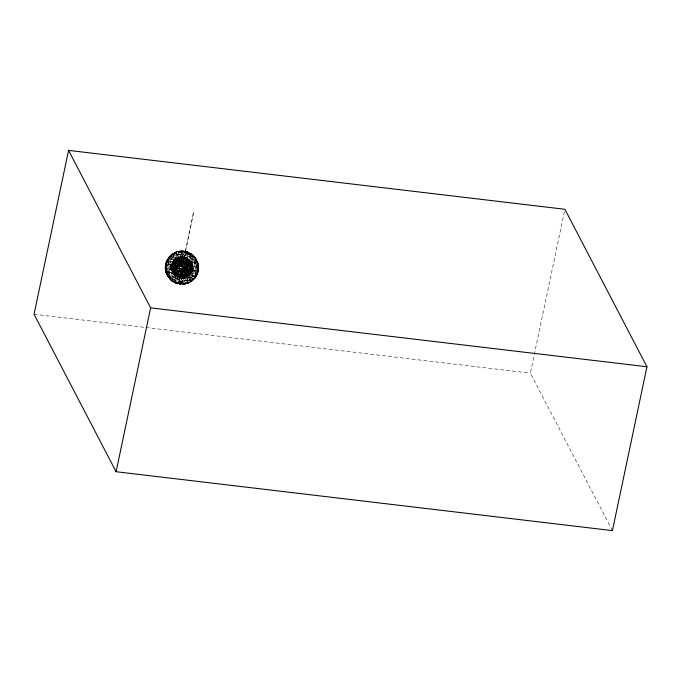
<?xml version="1.0" encoding="UTF-8"?>
<svg xmlns="http://www.w3.org/2000/svg" width="681" height="681" viewBox="0 0 681 681"><rect width="100%" height="100%" fill="white"/><g stroke="black" fill="none" stroke-linecap="round" stroke-linejoin="round"><path stroke-width="0.51" stroke-dasharray="3.4 2.55" d="M176.864 266.254L177.188 272.264M186.977 269.08L186.654 263.07M178.958 272.409L179.384 266.424L176.2 266.092M184.891 262.934L184.466 268.91M171.144 268.723L171.374 265.454L172.48 262.381M179.307 267.122C183.538 278.214 187.641 258.661 179.307 267.122L180.61 260.695M192.706 266.62L191.574 272.383L187.53 276.571M171.663 267.922L171.91 264.628L173 261.589M192.187 267.412L191.055 273.183L187.164 277.141M178.09 272.953L178.047 276.98M185.76 262.381L185.794 258.363M166.76 271.438C166.658 265.684 169.492 260.244 173.757 256.482A16.846 13.739 -48.5 0 1 194.723 256.848C199.303 264.713 199.465 276.971 190.671 282.028A16.846 15.374 50.5 0 1 168.547 275.311L166.734 271.336M172.165 270.68L173.502 264.339M191.684 264.662L190.348 270.995M197.09 263.896C197.192 269.65 194.357 275.098 190.084 278.852A16.846 13.739 -48.5 0 1 169.126 278.486C164.538 270.621 164.385 258.363 173.178 253.306A16.846 15.374 50.5 0 1 195.302 260.023L198.426 265.496L198.699 267.173L197.822 268.876L195.864 270.493A16.846 6.461 -3.8 0 1 172.523 273.566L169.237 272.63L165.415 269.838L165.151 268.169L166.019 266.458L167.977 264.841A16.846 6.461 -3.8 0 1 191.318 261.776L197.039 263.981M172.778 267.31L174.115 260.959L178.533 259.24M191.072 268.025L189.735 274.375M173.638 271.71L174.966 265.369M190.212 263.632L188.875 269.965M174.583 266.969L175.919 260.636M189.267 268.365L187.93 274.707M175.604 272.689L176.941 266.339M188.237 262.653L186.9 268.995M177.196 271.047L176.839 275.626M186.654 264.288L187.011 259.708M176.779 266.875L178.116 260.542M187.071 268.459L185.734 274.801M177.996 273.524L179.333 267.182M185.853 261.81L184.517 268.152M184.577 268.288L183.232 274.639M180.933 272.238L179.716 278.188L179.946 277.184M182.917 263.096L184.134 257.146L183.904 258.159M183.01 262.636L178.473 284.113L181.223 271.166M182.619 264.62L185.377 251.229L182.619 264.177M172.582 254.226A16.846 15.901 11.3 0 1 195.898 259.112C200.963 266.135 198.724 276.724 191.267 281.108A16.846 15.901 11.3 0 1 167.943 276.222L166.002 272.451L165.151 268.357L165.432 264.211L166.283 262.917C171.374 260.116 177.554 261.368 183.019 262.211L181.921 267.667M185.258 252.14L193.498 212.31M171.672 254.932C167.007 260.346 166.922 268.374 169.892 274.622A16.846 13.799 71.9 0 0 189.318 282.717C196.605 278.163 197.516 267.931 193.957 260.712A16.846 13.799 71.9 0 0 174.532 252.617L169.288 256.899L166.845 260.304L165.432 264.211L165.713 265.743A16.846 1.405 8 0 0 173.255 267.676L196.179 270.391A16.846 1.405 8 0 0 190.586 267.659L173.91 265.301L167.671 264.943L165.245 265.309L165.713 265.743A16.846 2.852 4.3 0 1 173.587 264.586L186.347 265.232L196.511 267.301A16.846 2.852 4.3 0 1 190.254 270.749C182.023 270.578 173.332 270.57 165.679 267.224L165.125 266.441L165.713 265.743A16.846 6.912 0.2 0 1 173.706 261.615C181.316 260.219 189.82 260.236 196.63 264.33A16.846 6.912 0.2 0 1 190.135 273.719C182.031 275.013 171.85 275.558 165.594 269.318L165.083 267.531C166.905 255.171 182.517 247.373 192.868 255.154L193.012 259.921L191.931 263.181A16.846 6.393 -52.7 0 1 176.456 280.878L174.055 281.585L172.182 281.347L170.982 280.18L170.522 278.154L171.91 272.153A16.846 6.393 -52.7 0 1 187.386 254.456L189.795 253.749L191.659 253.987C197.362 257.903 198.946 264.662 198.409 271.123L197.567 272.417C192.476 275.218 186.288 273.966 180.831 273.132L181.921 267.846M193.676 212.344L185.292 252.132C187.573 262.602 186.909 275.26 180.695 284.224C176.03 284.309 171.706 281.585 168.811 278.061A16.846 16.259 -64 0 1 165.713 265.743L165.687 263.224C170.625 253.911 184.44 257.588 191.787 261.964A16.846 9.347 16.6 0 1 194.979 276.086C187.59 279.542 178.788 277.354 172.055 273.37A16.846 9.347 16.6 0 1 165.713 265.743C165.67 252.013 185.028 251.944 192.578 259.75A16.846 12.496 23.2 0 1 194.196 278.308C187.113 282.998 177.469 280.759 171.271 275.584A16.846 12.496 23.2 0 1 165.713 265.743C165.611 251.468 185.462 248.08 193.421 258.167A16.846 14.786 34.7 0 1 193.353 279.891C180.823 290.2 159.252 277.703 166.59 261.521C170.318 249.663 187.913 247.331 195.038 257.273A16.846 16.259 -64 0 1 191.736 280.785L188.007 283.024L183.861 284.224M612.423 530.618L530.371 373.145L564.464 211.365M183.581 259.665L183.955 257.886M179.886 277.448L180.703 273.617L175.187 271.089M179.18 267.795L181.172 262.168M184.67 267.539L182.678 273.166M177.239 261.155L180.482 261.274L182.082 257.546M186.611 274.179L183.368 274.06L181.759 277.788M179.946 257.988L180.754 257.052M176.771 266.943L179.486 261.555M187.071 268.391L184.364 273.779M183.904 277.354L183.095 278.291L188.628 275.805M177.954 261.095L180.312 257.461M185.896 274.239L183.538 277.882M171.186 267.991L173.221 265.675M192.663 267.352L190.629 269.659M174.779 265.965L178.081 260.883M189.063 269.37L185.768 274.46M175.732 261.198L178.754 257.52M188.109 274.145L185.096 277.814M173.306 264.926L177.043 260.151M190.544 270.408L186.807 275.184M173.927 261.513L175.315 259.461M189.922 273.822L186.373 277.618M172.276 262.951L173.834 260.772L177.477 257.716M172.795 262.151L176.685 258.201M172.233 263.011L173.961 262.176M191.608 272.332L189.888 273.158M174.072 260.857C170.829 263.709 170.412 269.353 172.778 272.877M175.647 259.274C172.531 262.091 169.492 267.71 172.574 271.498M173.57 262.279L171.527 264.824L171.552 266.433A10.785 10.411 -64 0 0 173.536 274.324M175.221 259.529L180.686 257.069M183.598 258.414L185.947 257.665M180.252 276.92L177.903 277.669M175.945 260.917L181.708 259.044M187.905 274.417L182.133 276.29M173.229 262.415L177.843 261.181A10.785 7.168 -59.9 0 1 189.037 259.989M190.62 272.919L186.007 274.162M176.141 262.236L181.989 260.925M187.709 273.098L181.861 274.409M183.844 278.223L188.705 276.035A10.785 10.283 61.1 0 0 189.82 261.044L185.368 257.75M179.239 257.75L174.532 259.759L171.808 263.896A10.896 9.568 34.7 0 0 174.489 273.813L179.18 276.946M184.611 277.593L189.318 275.575A10.896 9.568 34.7 0 0 189.361 261.521L184.67 258.388M182.951 283.194L183.751 284.258L184.423 284.198L184.926 283.007A16.846 2.588 82.5 0 0 183.47 261.053L180.899 252.14L180.099 251.076L179.426 251.136L178.924 252.328A16.846 2.588 82.5 0 0 180.38 274.281L182.951 283.194C190.144 282.164 196.503 276.75 198.137 269.591L194.357 266.254L183.019 262.211M185.317 276.094L189.778 274.477A10.785 7.993 23.2 0 0 188.739 262.602L183.904 259.878M176.166 263.828L182.082 263.198M187.684 271.515L181.767 272.136M172.804 265.922L171.552 266.433A10.785 5.984 16.6 0 0 175.613 271.319M185.147 252.081L184.262 251.042C173.383 249.569 163.576 260.738 165.662 271.2C170.573 279.363 182.227 279.363 190.237 276.375A16.846 10.504 -5 0 0 196.528 261.683C190.374 256.158 181.001 256.209 173.604 258.959A16.846 10.504 -5 0 0 165.713 265.743C162.308 279.321 181.035 285.16 190.561 278.529A16.846 13.382 -12.7 0 0 196.213 259.529C190.586 253.026 180.439 252.838 173.289 256.814A16.846 13.382 -12.7 0 0 165.713 265.743A16.846 16.072 61.1 0 0 169.595 278.018L172.753 281.049L176.541 283.16L180.695 284.224M179.375 257.12L182.712 257.069L185.981 257.903M184.474 278.214L180.431 278.308L177.188 277.473M178.635 257.75L185.266 258.542M185.215 277.584L178.584 276.801M176.132 265.692L181.972 265.845M187.718 269.642L181.878 269.497M181.078 259.044L187.675 259.827M182.772 276.299L176.166 275.516M177.92 259.231L184.525 260.014M185.93 276.103L179.324 275.32M181.35 260.908L187.956 261.691M172.489 265.913L176.796 266.152M191.361 269.421L187.054 269.182M182.499 274.434L175.894 273.643M181.452 263.164L188.084 263.947M175.766 271.387L182.397 272.179M181.333 265.786L187.939 266.569M182.517 269.557L175.911 268.774M187.65 269.242L181.044 268.459M34.05 314.239L144.934 327.399M145.989 327.518L530.371 373.145M179.392 266.433L182.806 266.875M182.167 266.79L187.922 267.744M181.682 268.544L175.928 267.59M180.482 261.274L183.844 261.938M180.005 273.396L183.368 274.06M187.343 266.484L191.565 267.522M176.507 268.859L172.284 267.812M181.878 283.032L177.681 282.011L173.783 280.01L170.429 277.167A16.846 14.786 34.7 0 1 165.713 265.743C169.297 270.348 175.468 271.702 180.831 273.132M177.869 277.431L181.137 278.265M186.654 257.869C180.286 254.915 171.876 259.155 171.552 266.433L171.169 266.884L172.591 267.897M187.564 263.785L191.599 265.309L190.28 262.33M176.285 271.549L172.25 270.034M187.505 263.845L191.727 265.675M176.345 271.489L172.123 269.667M183.215 261.81L188.663 264.245M187.36 261.564L191.574 264.066M176.49 273.771L172.276 271.268M179.946 275.464L175.102 272.732A10.785 7.993 23.2 0 1 171.552 266.433A10.785 8.564 -12.7 0 1 176.396 260.721M187.079 259.682L191.378 262.747M176.771 275.652L172.472 272.587M178.473 277.584L174.03 274.29A10.785 10.283 61.1 0 1 171.552 266.433A10.785 6.725 -5 0 1 176.6 262.091M186.049 257.707L190.654 261.359M177.792 277.627L173.195 273.975M186.832 267.292L190.544 270.28M177.017 268.05L173.306 265.054M174.923 275.677L176.89 276.58L178.422 276.12A10.785 4.095 -52.7 0 0 188.331 264.798L189.224 260.951L188.926 259.657L188.16 258.908L185.419 259.214A10.785 4.095 -52.7 0 0 175.519 270.536L174.83 272.63L174.923 275.677L173.698 271.123M185.785 257.503L187.096 260.014M178.064 277.831L176.754 275.32M172.412 269.821L171.033 267.573A10.896 4.469 0.2 0 1 176.609 263.751M191.387 265.079L192.697 267.599M172.455 270.255L171.152 267.744M180.635 256.89L181.946 259.401M183.206 278.444L181.904 275.933M190.348 270.016L191.659 272.536M173.502 265.318L172.191 262.806M190.646 261.768L192.663 267.224M173.195 273.575L171.186 268.11M189.931 260.38L191.191 262.832L192.136 268.025M173.919 274.962L172.659 272.502L171.706 267.31M172.208 270.016L173.561 273.013M188.884 259.648L190.152 264.211M189.505 262.73L191.02 268.637M174.345 272.604L172.829 266.705M181.818 259.095L183.01 263.853M182.031 276.248L180.84 271.481M187.488 258.942L188.16 263.224M176.353 276.392L175.689 272.111M188.22 263.002L189.199 268.986M175.63 272.332L174.651 266.348M190.084 273.124A10.785 2.75 26.9 0 1 176.677 267.795M173.766 262.211A10.785 2.75 26.9 0 1 187.173 267.539M180.933 271.906A10.785 1.651 82.5 0 1 180.005 257.852M182.917 263.436A10.785 1.651 82.5 0 1 183.844 277.482M190.85 269.48A10.785 4.129 -3.8 0 1 175.911 271.438M173 265.854A10.785 4.129 -3.8 0 1 187.939 263.896M186.713 263.887A10.785 3.499 -68.3 0 1 180.048 277.039M177.137 271.455A10.785 3.499 -68.3 0 1 183.802 258.303M191.276 263.836A10.785 6.725 -5 0 1 187.249 273.243M191.072 262.457A10.785 8.564 -12.7 0 1 187.454 274.613M190.314 261.019A10.785 10.411 -64 0 1 188.203 276.06M191.259 267.437A10.785 1.822 4.3 0 1 187.258 269.642M176.592 265.692A10.785 1.822 4.3 0 0 171.552 266.433A10.785 0.902 8 0 0 176.379 267.676M188.237 264.024A10.785 5.984 16.6 0 1 190.28 273.055M187.471 267.667A10.785 0.902 8 0 1 191.046 269.412M181.955 257.793A10.828 2.681 -83.2 0 1 184.874 263.402M181.895 277.542A10.828 2.681 -83.2 0 1 178.975 271.932M179.239 261.972A10.811 5.065 -67.4 0 1 187.581 259.248M184.602 273.362A10.811 5.065 -67.4 0 1 176.268 276.086M186.066 274.068A10.785 7.168 -59.9 0 1 174.813 275.354M181.001 262.611A10.785 2.596 -73.1 0 1 185.819 258.644M182.849 272.723A10.785 2.596 -73.1 0 1 178.03 276.69M180.107 257.707A10.785 5.116 -89 0 1 186.713 263.547M183.742 277.627A10.785 5.116 -89 0 1 177.137 271.787M187.905 276.273A10.785 10.172 11.3 0 1 172.983 273.149M175.945 259.061A10.785 10.172 11.3 0 1 190.867 262.194M187.147 274.826A10.785 8.793 -48.5 0 1 173.732 274.588M176.702 260.508A10.785 8.793 -48.5 0 1 190.118 260.746M187.522 276.861A10.785 9.84 50.5 0 1 173.357 272.562M176.328 258.474A10.785 9.84 50.5 0 1 190.484 262.781M185.368 277.559A10.785 7.219 83.5 0 1 175.511 271.855M178.482 257.776A10.785 7.219 83.5 0 1 188.339 263.479M186.688 277.363A10.853 8.887 71.9 0 1 174.174 272.145M177.162 257.971A10.853 8.887 71.9 0 1 189.676 263.189M191.438 265.513A10.896 4.469 0.2 0 1 187.232 271.583M174.021 265.462L174.447 274.102A16.846 8.002 -89 0 0 184.764 283.236C190.101 277.397 190.433 268.68 189.403 261.232A16.846 8.002 -89 0 0 179.077 252.098L175.724 257.401L174.021 265.462M177.503 270.102C177.579 274.749 176.439 280.427 179.588 284.292L184.926 284.156L188.96 282.973L192.51 280.734A16.846 16.072 61.1 0 0 194.255 257.316L191.097 254.294L187.309 252.174L183.155 251.11C178.618 256.167 178.431 263.683 177.503 270.102M175.936 275.924L175.843 281.764A16.846 4.06 -73.1 0 0 183.368 275.575L187.241 263.292L188.007 253.57A16.846 4.06 -73.1 0 0 180.482 259.767L177.63 267.871L175.936 275.924M169.492 269.089L169.067 273.064L169.518 276.673L170.82 279.67A16.846 11.202 -59.9 0 0 188.399 277.669C193.489 271.881 196.945 262.951 193.029 255.664A16.846 11.202 -59.9 0 0 175.451 257.673L170.769 265.011L169.492 269.089M171.033 261.368L170.556 265.607L171.91 274.213A16.846 11.279 83.5 0 0 187.301 283.126C193.855 278.052 194.298 268.467 191.94 261.121A16.846 11.279 83.5 0 0 176.541 252.208L174.132 254.43L172.259 257.554L171.033 261.368M172.736 270.672L172.199 274.596L173.11 280.793A16.846 7.9 -67.4 0 0 186.1 276.546C190.016 270.127 193.225 262.04 190.74 254.541A16.846 7.9 -67.4 0 0 177.741 258.789L173.893 266.543L172.736 270.672M174.447 273.583L173.944 277.167L174.566 282.198L175.647 283.296L177.154 283.339L178.992 282.3A16.846 5.465 -68.3 0 0 189.403 261.759L189.871 255.23L189.284 253.136L188.203 252.038L186.696 252.004L184.857 253.034A16.846 5.465 -68.3 0 0 174.447 273.583M168.386 272.936L167.781 275.388L168.147 277.312L169.45 278.58L171.595 279.099L174.455 278.844A16.846 6.887 -36.5 0 0 193.94 265.215L195.464 262.406L196.068 259.955L195.702 258.031L194.4 256.763L192.255 256.235L189.395 256.49A16.846 6.887 -36.5 0 0 169.909 270.127L168.386 272.936M166.743 269.88L165.951 271.974L166.249 273.779L167.611 275.167L169.952 276.043L173.11 276.35A16.846 6.904 -20 0 0 195.285 267.71L197.107 265.462L197.899 263.36L197.601 261.555L196.239 260.168L193.889 259.291L190.74 258.984A16.846 6.904 -20 0 0 168.565 267.624L166.743 269.88M172.208 269.08L171.893 271.583L174.259 273.03L176.285 273.226A10.785 4.418 -20 0 0 190.476 267.693L192.144 264.909L191.957 263.76L189.582 262.304L187.564 262.108A10.785 4.418 -20 0 0 173.374 267.642L172.208 269.08M174.183 269.25L173.204 271.064A10.853 4.435 -36.5 0 0 175.272 275.039L177.111 274.869A10.853 4.435 -36.5 0 0 189.667 266.084L190.646 264.279A10.853 4.435 -36.5 0 0 188.577 260.304L186.739 260.465A10.853 4.435 -36.5 0 0 174.183 269.25M172.395 253.877L177.732 263.292A16.846 0.987 55 0 0 190.663 280.768L191.446 281.457L186.117 272.051A16.846 0.987 55 0 0 173.187 254.566L172.395 253.877M173.995 261.632L172.455 263.905A10.777 9.815 -27.5 0 0 181.657 277.678A10.777 9.815 -27.5 0 0 191.616 262.968A10.777 9.815 -27.5 0 0 173.995 261.632L173.723 260.806L174.855 260.602A10.785 1.754 41.2 0 1 186.083 269.148L189.863 273.711L190.118 274.528L188.986 274.732A10.785 1.754 41.2 0 1 177.767 266.186L173.987 261.623M167.492 259.487L166.785 260.389L167.117 261.785L173.723 267.871A16.846 4.299 26.9 0 0 194.664 276.188L196.358 275.848L197.056 274.945L196.732 273.549L190.118 267.471A16.846 4.299 26.9 0 0 169.177 259.146L167.492 259.487M169.578 256.405L169.118 256.95L169.526 258.227L175.434 265.352A16.846 2.741 41.2 0 0 192.961 278.708L194.272 278.929L194.732 278.384L194.323 277.116L188.416 269.982A16.846 2.741 41.2 0 0 170.888 256.626L169.578 256.405M176.004 252.132L175.928 253.102A16.846 0.826 68.7 0 0 183.376 273.515L188.092 283.253L187.922 282.24A16.846 0.826 68.7 0 0 180.474 261.819L176.004 252.132M178.133 257.724L178.09 258.346A10.785 0.528 68.7 0 0 182.849 271.413L185.862 277.644L185.76 276.997A10.785 0.528 68.7 0 0 180.993 263.93L178.133 257.724M176.302 259.24L175.8 258.797A10.836 0.638 55 0 0 177.86 262.764L179.231 264.849A10.836 0.638 55 0 0 187.547 276.094L188.05 276.537A10.836 0.638 55 0 0 185.981 272.57L184.619 270.485A10.836 0.638 55 0 0 176.302 259.24M179.869 263.717L179.844 263.675A10.905 3.601 11.9 0 0 173.876 268.586A10.905 3.601 11.9 0 0 192.051 270.74A10.905 3.601 11.9 0 0 179.844 263.675"/><path stroke-width="1.02" d="M68.577 150.382L34.05 314.239L116.102 471.712L612.423 530.618L646.95 366.761L564.898 209.288L68.577 150.382L150.629 307.855L116.102 471.712M150.629 307.855L646.95 366.761"/></g></svg>
